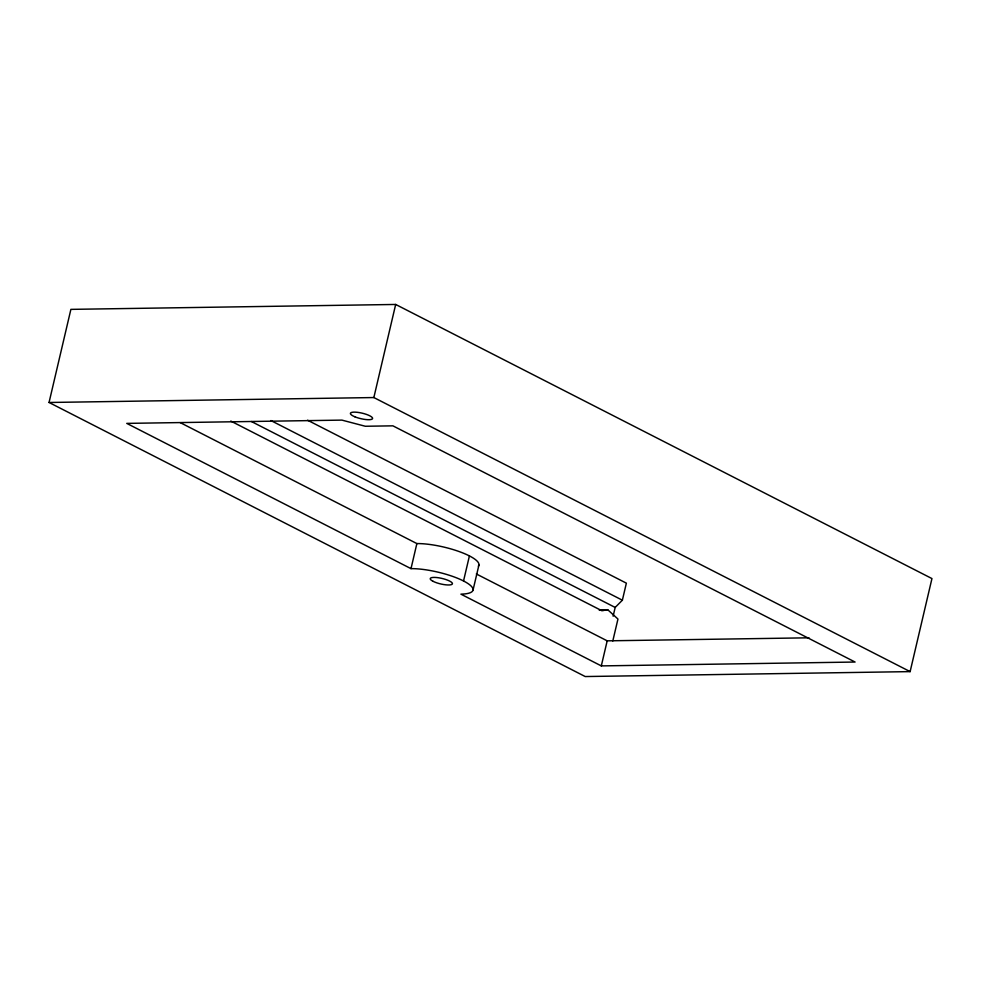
<?xml version="1.0" encoding="UTF-8"?>
<svg xmlns="http://www.w3.org/2000/svg" width="981" height="981" viewBox="0 0 981 981"><rect width="100%" height="100%" fill="white"/><g stroke="black" fill="none" stroke-linecap="round" stroke-linejoin="round"><path stroke-width="1.47" d="M49.05 402.48L70.89 309.371L395.674 304.453L931.95 578.569L910.123 671.617L585.228 676.547L49.05 402.48L373.847 397.55L910.123 671.617M373.847 397.55L395.674 304.453M410.99 568.637L126.757 423.387L341.915 420.113L365.312 426.257L392.903 425.84L855.089 662.04L601.304 665.903L460.911 594.155L464.283 593.971A38.345 9.54 13.2 0 0 461.855 580.151A38.345 9.54 13.2 0 0 411.002 568.637L416.876 543.572L180.246 422.627M463.535 580.973L469.421 555.908M473.038 590.072L478.924 565.007M601.304 665.903L607.19 640.838L808.982 637.809M613.125 616.203L615.173 607.435L622.371 600.2L626.369 583.155L307.593 420.224M612.806 640.961L617.956 619.036L607.693 609.692L599.281 610.305M607.693 609.692L601.905 610.746L230.768 421.057M270.903 420.555L622.371 600.2M251.443 421.536L615.173 607.435M602.175 609.777L603.401 610.415M476.337 573.959L607.19 640.838M416.876 543.572A38.357 9.54 13.2 0 1 459.979 551.862A38.357 9.54 13.2 0 1 478.36 566.147M433.062 581.316A11.392 2.833 13.2 0 0 451.898 584.406A11.392 2.833 13.2 0 0 439.059 577.846A11.392 2.833 13.2 0 0 433.062 581.316M354.828 416.778A11.392 2.833 13.2 0 0 372.535 418.679A11.392 2.833 13.2 0 0 357.145 412.29A11.392 2.833 13.2 0 0 354.828 416.778"/></g></svg>
